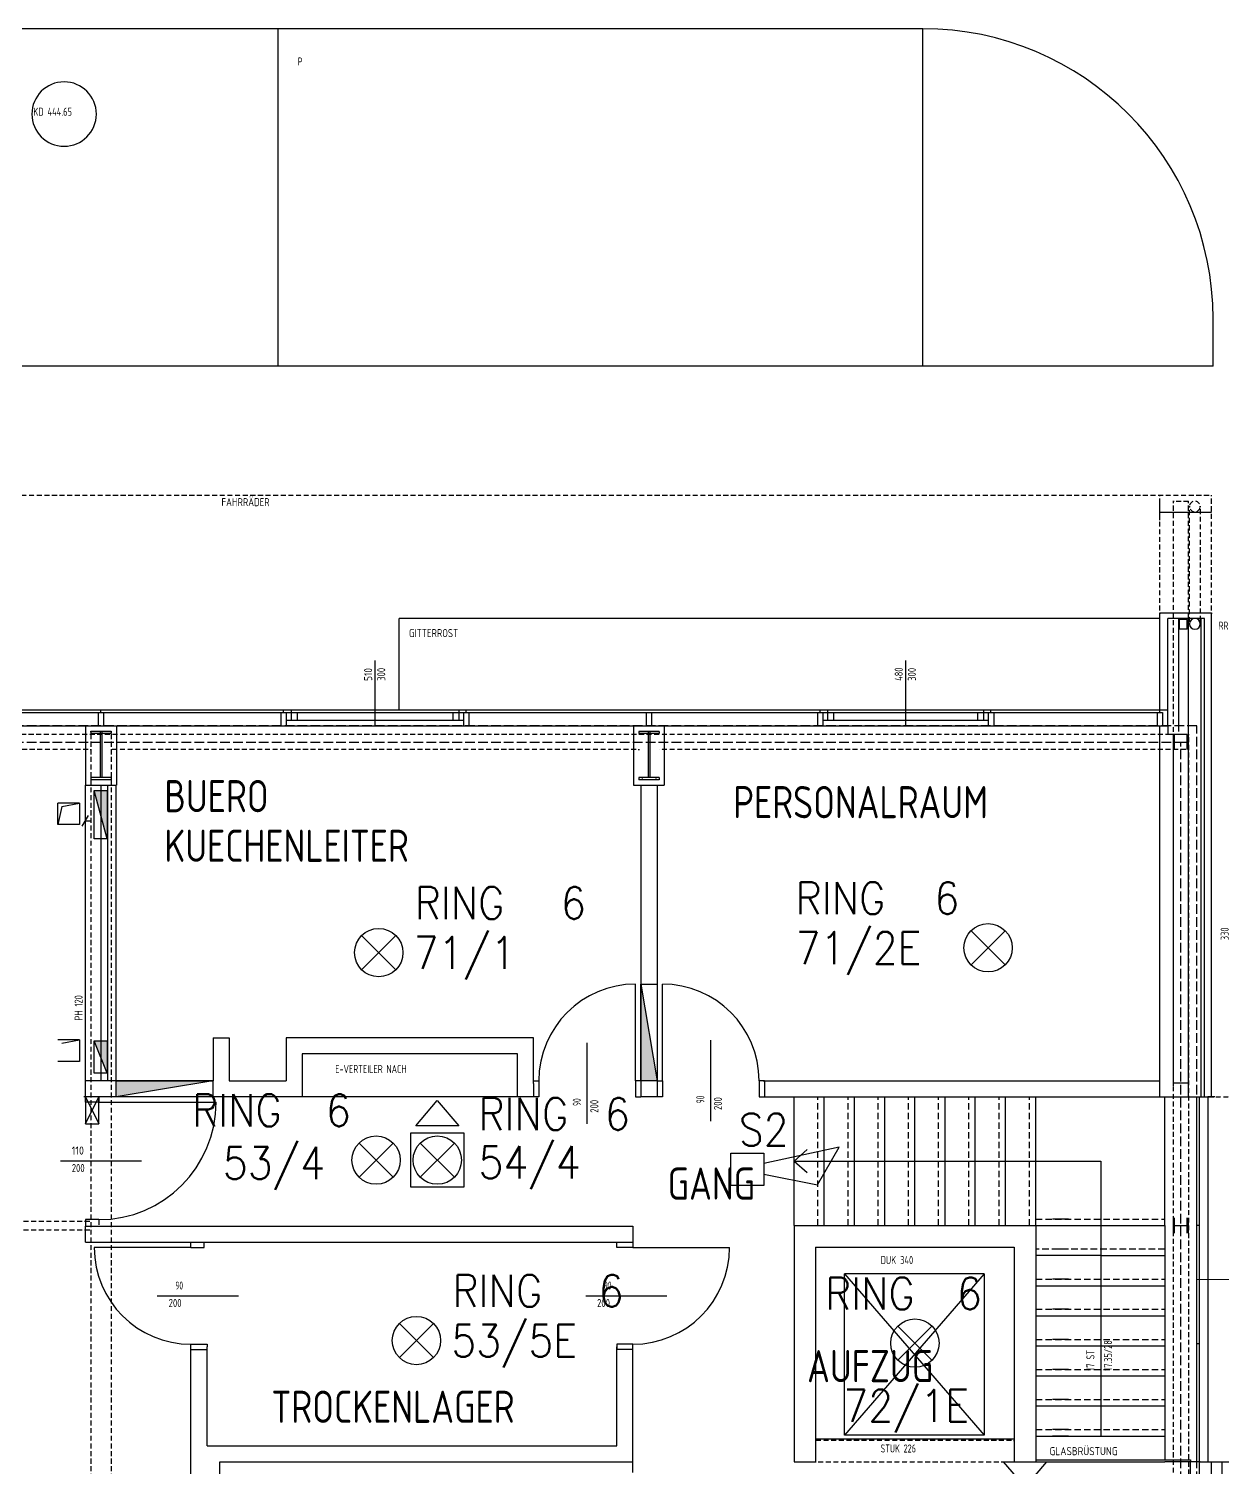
# Model space of a CAD drawing. Extents: x -1029 to 10077, y -1395 to 3524.
# Drawn here: x 2755 to 3866, y 2185 to 3524 of the extents above; entities that cross this region are included whole.
import ezdxf
from ezdxf.enums import TextEntityAlignment as Align

# ---------------------------------------------------------------- set-up
doc = ezdxf.new("R2010")
doc.units = 0
doc.header["$LTSCALE"] = 60
doc.header["$MEASUREMENT"] = 0
for name, pattern in [('X$0$ACHSE', [0.115, 0, -0.04, 0.075, 0]), ('X$0$STRICH_2_1MM', [0.15, 0.1, -0.05]), ('X$0$STRICH_3_1MM_KANTEN', [0.2, 0.15, -0.05])]:
    doc.linetypes.add(name, pattern=pattern)
doc.layers.get('0').update_dxf_attribs({"linetype": 'CONTINUOUS'})
for name, color, linetype in [('SECO-BRAND', 240, 'CONTINUOUS'), ('SECO-BRAND_LOOP', 81, 'CONTINUOUS'), ('X$0$2A_AUSSP1', 7, 'CONTINUOUS')]:
    doc.layers.add(name, color=color, linetype=linetype)
doc.styles.add('ROMANS', font='romans.shx', dxfattribs={"width": 0.9})
doc.styles.add('SMALL', font='ISO.SHX', dxfattribs={"height": 12.5})

# ---------------------------------------------------------------- blocks, each defined once
blk = doc.blocks.new('SecoS-opt')
for p, q in [((0.159, 0.159), (-0.159, -0.159)), ((-0.159, 0.159), (0.159, -0.159))]:
    blk.add_line(p, q)
blk.add_circle((0, 0), 0.225)
at = {"style": 'ROMANS', "width": 0.9, "flags": 1}
for tag, p in [('PRODUKT_1', (-0.344, -0.147)), ('PRODUKT_2', (-0.344, -0.597)), ('TECHNIK', (-0.344, -1.049)), ('SECOPOS', (-0.344, -1.511))]:
    blk.add_attdef(tag, text='', height=0.3, dxfattribs=at).set_placement(p, align=Align.RIGHT)
at = {"color": 81, "style": 'ROMANS', "width": 0.9}
for tag, p in [('MELDERNUMMER', (0.33, -0.131)), ('LINE_1', (0.33, -0.989)), ('LINE_2', (0.33, -1.441)), ('ZUSATZTEXT', (0.33, -1.886))]:
    blk.add_attdef(tag, p, '', height=0.3, dxfattribs=at)
at = {"layer": 'SECO-BRAND_LOOP', "color": 7, "style": 'ROMANS', "width": 0.8, "flags": 8}
blk.add_attdef('RING', (0.33, -0.579), '', height=0.3, dxfattribs=at)
at = {"layer": 'SECO-BRAND_LOOP', "color": 7, "style": 'ROMANS', "width": 0.8}
blk.add_attdef('RINGNUMMER', (1.294, -0.579), '', height=0.3, dxfattribs=at)
blk = doc.blocks.new('SecoS-indikator o mg')
blk.add_lwpolyline([(0.2, 0), (-0.2, 0), (0, 0.234)], close=True)
at = {"color": 81, "style": 'ROMANS', "width": 0.9, "flags": 1}
blk.add_attdef('MELDERNUMMER', (0.219, 0.425), '', height=0.3, dxfattribs=at)
at = {"style": 'ROMANS', "width": 0.9, "flags": 1}
for tag, p in [('PRODUKT_1', (-0.267, -0.029)), ('PRODUKT_2', (-0.267, -0.479)), ('TECHNIK', (-0.267, -0.931)), ('SECOPOS', (-0.267, -1.393))]:
    blk.add_attdef(tag, text='', height=0.3, dxfattribs=at).set_placement(p, align=Align.RIGHT)
at = {"color": 81, "style": 'ROMANS', "width": 0.9}
for tag, p in [('LINE_1', (0.219, -0.023)), ('LINE_2', (0.219, -0.475)), ('ZUSATZTEXT', (0.219, -0.92))]:
    blk.add_attdef(tag, p, '', height=0.3, dxfattribs=at)
at = {"layer": 'SECO-BRAND_LOOP', "color": 7, "style": 'ROMANS', "width": 0.8}
for tag, p, flags in [('RING', (0.219, 0.874), 9), ('RINGNUMMER', (1.183, 0.874), 1)]:
    blk.add_attdef(tag, p, '', height=0.3, dxfattribs=dict(at, flags=flags))
blk = doc.blocks.new('SecoS-opt zwdi')
for p, q in [((0.159, 0.159), (-0.159, -0.159)), ((-0.159, 0.159), (0.159, -0.159))]:
    blk.add_line(p, q)
for points in [[(-0.201, 0.32), (-0.001, 0.555), (0.199, 0.32)], [(0.25, 0.25), (-0.25, 0.25), (-0.25, -0.25), (0.25, -0.25)]]:
    blk.add_lwpolyline(points, close=True)
blk.add_circle((0, 0), 0.225)
at = {"style": 'ROMANS', "width": 0.9, "flags": 1}
for tag, p in [('PRODUKT_1', (-0.344, -0.147)), ('PRODUKT_2', (-0.344, -0.597)), ('TECHNIK', (-0.344, -1.049)), ('SECOPOS', (-0.344, -1.511))]:
    blk.add_attdef(tag, text='', height=0.3, dxfattribs=at).set_placement(p, align=Align.RIGHT)
at = {"color": 81, "style": 'ROMANS', "width": 0.9}
for tag, p in [('MELDERNUMMER', (0.33, -0.131)), ('LINE_1', (0.33, -0.579)), ('LINE_2', (0.33, -1.031)), ('ZUSATZTEXT', (0.33, -1.476))]:
    blk.add_attdef(tag, p, '', height=0.3, dxfattribs=at)
at = {"layer": 'SECO-BRAND_LOOP', "color": 7, "style": 'ROMANS', "width": 0.8, "flags": 8}
blk.add_attdef('RING', (0.33, 0.317), '', height=0.3, dxfattribs=at)
at = {"layer": 'SECO-BRAND_LOOP', "color": 7, "style": 'ROMANS', "width": 0.8}
blk.add_attdef('RINGNUMMER', (1.294, 0.317), '', height=0.3, dxfattribs=at)
blk = doc.blocks.new('SecoS-sirene')
blk.add_lwpolyline([(0.044, 0.307), (0.144, 0.807), (-0.206, 1.007), (-0.056, 0.307)])
blk.add_lwpolyline([(0.15, 0), (-0.15, 0), (-0.15, 0.306), (0.15, 0.306)], close=True)
at = {"style": 'ROMANS', "width": 0.9, "flags": 1}
for tag, p in [('PRODUKT_1', (-0.344, 0.022)), ('PRODUKT_2', (-0.344, -0.428)), ('TECHNIK', (-0.344, -0.88)), ('SECOPOS', (-0.344, -1.342))]:
    blk.add_attdef(tag, text='', height=0.3, dxfattribs=at).set_placement(p, align=Align.RIGHT)
at = {"color": 81, "style": 'ROMANS', "width": 0.9}
for tag, p in [('MELDERNUMMER', (0.33, 0.038)), ('LINE_1', (0.33, -0.41)), ('LINE_2', (0.33, -0.861)), ('ZUSATZTEXT', (0.33, -1.307))]:
    blk.add_attdef(tag, p, '', height=0.3, dxfattribs=at)
at = {"layer": 'SECO-BRAND_LOOP', "color": 7, "style": 'ROMANS', "width": 0.8}
for tag, p, flags in [('RING', (0.33, 0.487), 9), ('RINGNUMMER', (1.294, 0.487), 1)]:
    blk.add_attdef(tag, p, '', height=0.3, dxfattribs=dict(at, flags=flags))

msp = doc.modelspace()

# ---------------------------------------------------------------- hatches: boundary and pattern name
at = {"layer": 'X$0$2A_AUSSP1', "linetype": 'Continuous'}
for points in [[(2816.2, 2814.8), (2828.2, 2814.8), (2828.2, 2769.8)], [(3340, 2544.7), (3325, 2544.7), (3325, 2634.7)], [(2816.2, 2581.8), (2828.2, 2581.8), (2828.2, 2551.8)], [(2836.7, 2529.7), (2836.7, 2544.7), (2926.7, 2544.7)]]:
    msp.add_hatch(color=252, dxfattribs=at).paths.add_polyline_path(points, flags=0)

# ---------------------------------------------------------------- linework, layer by layer
at = {"color": 252, "linetype": 'Continuous'}
for p, q in [((3587.5, 3524), (1261.5, 3524)), ((2987.5, 3210), (2987.5, 3524)), ((3587.5, 3210), (3587.5, 3524)), ((3857.5, 3210), (3857.5, 3254)), ((3857.5, 3210), (947.5, 3210)), ((3808, 3066.5), (3808, 3081.5)), ((3808, 3074), (3856, 3074)), ((3808, 2975), (3100, 2975)), ((3100, 2890), (3100, 2975)), ((3808, 2887.5), (3808, 2980)), ((3856, 2980), (3808, 2980)), ((3815.5, 2875), (3815.5, 2975)), ((3849.5, 2975), (3815.5, 2975)), ((3825.5, 2870), (3825.5, 2975)), ((3826.3, 2965.1), (3826.3, 2974.1)), ((3833.5, 2974.1), (3826.3, 2974.1)), ((3833.5, 2965.1), (3833.5, 2974.1)), ((3834.5, 2529.9), (3834.5, 2975)), ((3846.5, 2529.8), (3846.5, 2975)), ((3849.5, 2529.8), (3849.5, 2975)), ((3856, 2529.8), (3856, 2980)), ((3833.5, 2965.1), (3826.3, 2965.1)), ((3077.5, 2935.8), (3077.5, 2875)), ((3571.2, 2935.8), (3571.2, 2875)), ((3808, 2892.5), (3808, 2895)), ((1834.5, 2887.5), (3810.5, 2887.5)), ((1835.5, 2890), (3815.5, 2890)), ((2820, 2887.5), (2820, 2875)), ((2820, 2887.5), (2825, 2887.5)), ((2822.5, 2887.5), (2822.5, 2890)), ((2825, 2887.5), (2825, 2875)), ((2990, 2887.5), (2990, 2875)), ((2990, 2887.5), (2995, 2887.5)), ((2992.5, 2887.5), (2992.5, 2890)), ((2995, 2887.5), (2995, 2875)), ((2995, 2880.5), (3160, 2880.5)), ((2999.5, 2890), (2999.5, 2880.5)), ((3005, 2887.5), (3005, 2880.5)), ((3150, 2887.5), (3150, 2880.5)), ((3155.5, 2890), (3155.5, 2880.5)), ((3160, 2887.5), (3160, 2875)), ((3160, 2887.5), (3165, 2887.5)), ((3162.5, 2887.5), (3162.5, 2890)), ((3165, 2887.5), (3165, 2875)), ((3330, 2887.5), (3330, 2875)), ((3330, 2887.5), (3335, 2887.5)), ((3335, 2887.5), (3335, 2875)), ((3489.2, 2887.5), (3489.2, 2875)), ((3489.2, 2887.5), (3494.2, 2887.5)), ((3491.7, 2887.5), (3491.7, 2890)), ((3494.2, 2887.5), (3494.2, 2875)), ((3494.2, 2880.5), (3648.3, 2880.5)), ((3498.7, 2890), (3498.7, 2880.5)), ((3504.2, 2887.5), (3504.2, 2880.5)), ((3638.3, 2887.5), (3638.3, 2880.5)), ((3643.8, 2890), (3643.8, 2880.5)), ((3648.3, 2887.5), (3648.3, 2875)), ((3648.3, 2887.5), (3653.3, 2887.5)), ((3650.8, 2887.5), (3650.8, 2890)), ((3653.3, 2887.5), (3653.3, 2875)), ((3805.5, 2887.5), (3805.5, 2875)), ((3805.5, 2887.5), (3805.5, 2875)), ((3805.5, 2887.5), (3810.5, 2887.5)), ((3810.5, 2887.5), (3810.5, 2875)), ((1832.5, 2875), (3815.5, 2875)), ((2808, 2875), (2808, 2820)), ((2832, 2870), (2813, 2870)), ((2813, 2870), (2813, 2868.1)), ((2832, 2868.1), (2813, 2868.1)), ((2820, 2875), (2825, 2875)), ((2821.7, 2870), (2821.7, 2826.9)), ((2823.3, 2870), (2823.3, 2826.9)), ((2832, 2870), (2832, 2868.1)), ((2837, 2875), (2837, 2820)), ((2990, 2875), (2995, 2875)), ((3160, 2875), (3165, 2875)), ((3318, 2875), (3318, 2820)), ((3342, 2870), (3323, 2870)), ((3323, 2870), (3323, 2868.1)), ((3342, 2868.1), (3323, 2868.1)), ((3330, 2875), (3335, 2875)), ((3331.7, 2870), (3331.7, 2826.9)), ((3333.3, 2870), (3333.3, 2826.9)), ((3342, 2870), (3342, 2868.1)), ((3346.7, 2875), (3346.7, 2820)), ((3489.2, 2875), (3494.2, 2875)), ((3648.3, 2875), (3653.3, 2875)), ((3805.5, 2875), (3810.5, 2875)), ((3808, 2529.7), (3808, 2875)), ((3815.5, 2875), (3815.5, 2867)), ((3833.5, 2867), (3815.5, 2867)), ((3820.5, 2539.9), (3820.5, 2867)), ((3820.5, 2853), (3820.5, 2867)), ((3821.5, 2853), (3821.5, 2867)), ((3833.5, 2853), (3833.5, 2867)), ((3834.5, 2853), (3834.5, 2867)), ((3820.5, 2860), (3834.5, 2860)), ((2813, 2826.9), (2813, 2825)), ((2832, 2826.9), (2813, 2826.9)), ((2832, 2826.9), (2832, 2825)), ((3323, 2826.9), (3323, 2825)), ((3342, 2826.9), (3323, 2826.9)), ((3326.2, 2826), (3326.2, 2825)), ((3338.8, 2826), (3338.8, 2825)), ((3342, 2826.9), (3342, 2825)), ((2808, 2529.7), (2808, 2820)), ((2808, 2820), (2836.7, 2820)), ((2832, 2825), (2813, 2825)), ((2828.2, 2769.8), (2816.2, 2814.8)), ((2816.2, 2769.8), (2816.2, 2814.8)), ((2816.2, 2814.8), (2828.2, 2814.8)), ((2816.2, 2814.8), (2828.2, 2814.8)), ((2822.5, 2820), (2822.5, 2544.7)), ((2828.2, 2814.8), (2828.2, 2769.8)), ((2828.2, 2814.8), (2828.2, 2769.8)), ((2828.8, 2544.7), (2828.8, 2820)), ((2836.7, 2544.7), (2836.7, 2820)), ((3318, 2820), (3346.7, 2820)), ((3342, 2825), (3323, 2825)), ((3325, 2820), (3325, 2529.7)), ((3340, 2820), (3340, 2542.2)), ((2782.5, 2783.2), (2782.5, 2803.2)), ((2782.5, 2783.2), (2782.5, 2803.2)), ((2802.5, 2803.2), (2782.5, 2803.2)), ((2786.1, 2800.2), (2782.5, 2783.2)), ((2786.1, 2800.2), (2802.5, 2803.2)), ((2802.5, 2803.2), (2802.5, 2783.2)), ((2805.1, 2781.8), (2810.9, 2791.8)), ((2808, 2779.3), (2808, 2794.3)), ((2808, 2786.8), (2812.9, 2786.8)), ((2802.5, 2783.2), (2782.5, 2783.2)), ((2828.2, 2769.8), (2816.2, 2769.8)), ((3320, 2544.7), (3320, 2634.7)), ((3325, 2544.7), (3325, 2634.7)), ((3325, 2634.7), (3340, 2544.7)), ((3325, 2544.7), (3325, 2634.7)), ((3325, 2634.7), (3340, 2634.7)), ((3340, 2634.7), (3340, 2544.7)), ((3345, 2544.7), (3345, 2634.7)), ((2926.8, 2584.7), (2926.8, 2544.7)), ((2926.8, 2584.7), (2941.8, 2584.7)), ((2941.8, 2584.7), (2941.8, 2544.7)), ((3225, 2584.7), (2994.8, 2584.7)), ((2994.8, 2584.7), (2994.8, 2544.7)), ((3225, 2542.2), (3225, 2584.7)), ((2802.5, 2582.8), (2782.5, 2582.8)), ((2786.1, 2579.8), (2802.5, 2582.8)), ((2802.5, 2582.8), (2802.5, 2562.8)), ((2816.2, 2581.8), (2828.2, 2581.8)), ((2828.2, 2551.8), (2816.2, 2581.8)), ((2816.2, 2551.8), (2816.2, 2581.8)), ((2816.2, 2581.8), (2828.2, 2581.8)), ((2828.2, 2581.8), (2828.2, 2551.8)), ((2828.2, 2581.8), (2828.2, 2551.8)), ((3275, 2504.5), (3275, 2579.9)), ((3390, 2507), (3390, 2582.4)), ((2802.5, 2562.8), (2782.5, 2562.8)), ((3210, 2569.7), (3009.8, 2569.7)), ((3009.8, 2569.7), (3009.8, 2529.7)), ((3210, 2529.7), (3210, 2569.7)), ((2926.7, 2544.7), (2808, 2544.7)), ((2828.2, 2551.8), (2816.2, 2551.8)), ((2836.7, 2544.7), (2926.7, 2544.7)), ((2926.7, 2544.7), (2836.7, 2529.7)), ((2836.7, 2544.7), (2926.7, 2544.7)), ((2836.7, 2529.7), (2836.7, 2544.7)), ((2836.7, 2529.7), (2836.7, 2544.7)), ((2926.7, 2544.7), (2926.7, 2529.7)), ((2941.8, 2544.7), (2994.8, 2544.7)), ((3225, 2544.7), (3230, 2544.7)), ((3230, 2544.7), (3230, 2529.7)), ((3320, 2544.7), (3320, 2529.7)), ((3325, 2544.7), (3320, 2544.7)), ((3340, 2544.7), (3325, 2544.7)), ((3340, 2544.7), (3325, 2544.7)), ((3340, 2544.7), (3340, 2529.7)), ((3340, 2544.7), (3345, 2544.7)), ((3345, 2544.7), (3345, 2529.7)), ((3435, 2544.7), (3435, 2529.7)), ((3440, 2544.7), (3435, 2544.7)), ((3438.8, 2544.7), (3808, 2544.7)), ((3440, 2544.7), (3440, 2529.7)), ((3225, 2542.2), (3225, 2529.7)), ((3834.5, 2542.4), (3820.5, 2542.4)), ((3225, 2529.7), (2806.7, 2529.7)), ((2820.5, 2529.7), (2808, 2529.7)), ((2808, 2529.7), (2820.5, 2504.7)), ((2808, 2504.7), (2820.5, 2529.7)), ((2808, 2524.7), (2808, 2529.7)), ((2808, 2529.7), (2808, 2504.7)), ((2820.5, 2524.7), (2808, 2524.7)), ((2820.5, 2529.7), (2820.5, 2524.7)), ((2820.5, 2504.7), (2820.5, 2529.7)), ((2820.5, 2524.7), (2929.7, 2524.7)), ((2926.7, 2529.7), (2836.7, 2529.7)), ((3230, 2529.7), (3225, 2529.7)), ((3320, 2529.7), (3325, 2529.7)), ((3340, 2529.7), (3325, 2529.7)), ((3345, 2529.7), (3340, 2529.7)), ((3435, 2529.7), (3440, 2529.7)), ((3438.8, 2529.7), (3827.5, 2529.7)), ((3467.5, 2410), (3467.5, 2530)), ((3495, 2529.7), (3500, 2529.7)), ((3495.6, 2410), (3495.6, 2530)), ((3523.8, 2410), (3523.8, 2530)), ((3551.9, 2410), (3551.9, 2530)), ((3580, 2410), (3580, 2530)), ((3608.1, 2410), (3608.1, 2530)), ((3636.2, 2410), (3636.2, 2530)), ((3664.4, 2410), (3664.4, 2530)), ((3692.5, 2410), (3692.5, 2530)), ((3812.5, 2410), (3812.5, 2529.7)), ((3827.5, 2529.8), (3857.5, 2529.8)), ((3842.5, 2190), (3842.5, 2529.8)), ((3844.5, 2529.9), (3844.5, 1973)), ((3852.5, 2529.9), (3852.5, 2190)), ((3859, 2529.8), (3852.5, 2529.8)), ((2808, 2504.7), (2820.5, 2504.7)), ((3467.5, 2470), (3479.8, 2480.8)), ((2784.8, 2470.1), (2860.2, 2470.1)), ((3467.5, 2470), (3753, 2470)), ((3467.5, 2470), (3479.8, 2459.2)), ((3753, 2470), (3753, 2214)), ((3467.5, 2417), (3467.5, 2432)), ((3495.6, 2417), (3495.6, 2432)), ((3523.8, 2417), (3523.8, 2432)), ((3551.9, 2417), (3551.9, 2432)), ((3580, 2417), (3580, 2432)), ((3608.1, 2417), (3608.1, 2432)), ((3636.2, 2417), (3636.2, 2432)), ((3664.4, 2417), (3664.4, 2432)), ((3692.5, 2417), (3692.5, 2432)), ((2820.5, 2415.5), (2808, 2415.5)), ((2808, 2415.5), (2808, 2409.5)), ((2820.5, 2415.5), (2820.5, 2410.5)), ((3467.5, 2410), (3467.5, 2415)), ((3722.9, 2416), (3707.9, 2416)), ((3820.5, 2403), (3820.5, 2417)), ((3821.5, 2403), (3821.5, 2417)), ((3833.5, 2403), (3833.5, 2417)), ((3834.5, 2403), (3834.5, 2417)), ((2808, 2409.5), (3317.5, 2409.5)), ((2808, 2394.5), (2808, 2409.5)), ((3317.5, 2409.5), (3317.5, 2389.5)), ((3467.5, 2410), (3692.5, 2410)), ((3467.5, 2410), (3467.5, 2190)), ((3692.5, 2410), (3812.5, 2410)), ((3692.5, 2410), (3692.5, 2190)), ((3812.5, 2410), (3812.5, 2192)), ((3820.5, 2410), (3834.5, 2410)), ((3844.5, 2410), (3842.5, 2410)), ((2808, 2394.5), (2828.8, 2394.5)), ((2906.2, 2389.5), (2816.2, 2389.5)), ((2828.8, 2394.5), (3317.5, 2394.5)), ((2906.2, 2389.5), (2906.2, 2394.5)), ((2906.2, 2389.5), (2918.7, 2389.5)), ((2918.7, 2389.5), (2918.7, 2394.5)), ((3302.5, 2389.5), (3302.5, 2394.5)), ((3317.5, 2389.5), (3302.5, 2389.5)), ((3317.5, 2389.5), (3407.5, 2389.5)), ((3487.5, 2390), (3487.5, 2190)), ((3487.5, 2390), (3672.5, 2390)), ((3672.5, 2390), (3672.5, 2210)), ((3722.9, 2388), (3707.9, 2388)), ((3753, 2382), (3692.5, 2382)), ((3753, 2382), (3812.5, 2382)), ((3514.6, 2214.9), (3514.6, 2364.9)), ((3514.6, 2364.9), (3644.6, 2214.9)), ((3644.6, 2364.9), (3514.6, 2214.9)), ((3644.6, 2364.9), (3514.6, 2364.9)), ((3644.6, 2364.9), (3644.6, 2214.9)), ((3722.9, 2360), (3707.9, 2360)), ((3842.5, 2359.8), (3892.7, 2360)), ((2874.9, 2344.5), (2950.4, 2344.5)), ((3273.7, 2344.5), (3349.1, 2344.5)), ((3692.5, 2354), (3812.5, 2354)), ((3722.9, 2332), (3707.9, 2332)), ((3692.5, 2326), (3812.5, 2326)), ((3722.9, 2304), (3707.9, 2304)), ((2906.2, 1950), (2906.2, 2299.5)), ((2906.2, 2299.5), (2921.2, 2299.5)), ((2906.2, 2294.5), (2921.2, 2294.5)), ((2921.2, 2299.5), (2921.2, 2297)), ((2921.2, 2205), (2921.2, 2297)), ((3317.5, 2299.5), (3302.5, 2299.5)), ((3302.5, 2299.5), (3302.5, 2294.5)), ((3302.5, 2205), (3302.5, 2297)), ((3317.5, 2294.5), (3302.5, 2294.5)), ((3317.5, 2190), (3317.5, 2299.5)), ((3692.5, 2298), (3812.5, 2298)), ((3844.5, 2300), (3842.5, 2300)), ((3692.5, 2270), (3812.5, 2270)), ((3722.9, 2276), (3707.9, 2276)), ((3692.5, 2242), (3812.5, 2242)), ((3722.9, 2248), (3707.9, 2248)), ((3672.5, 2211), (3487.5, 2211)), ((3644.6, 2214.9), (3514.6, 2214.9)), ((3672.5, 2211), (3672.5, 2190)), ((3692.5, 2214), (3812.5, 2214)), ((3722.9, 2220), (3707.9, 2220)), ((3722.9, 2214), (3707.9, 2214)), ((2921.2, 2205), (3302.5, 2205)), ((2933.2, 1950), (2933.2, 2190)), ((2933.2, 2190), (3317.5, 2190)), ((3317.5, 2180), (3317.5, 2190)), ((3467.5, 2190), (3487.5, 2190)), ((3672.5, 2190), (3692.5, 2190)), ((3692.5, 2192), (3836.5, 2192)), ((3692.5, 2190), (3812.5, 2190)), ((3845.5, 2190), (3812.5, 2190)), ((3836.5, 2192), (3836.5, 2190)), ((3836.5, 2059.8), (3836.5, 2190)), ((3845.5, 2190), (5045, 2190)), ((3856, 1973), (3856, 2190)), ((3866, 1973), (3866, 2190))]:
    msp.add_line(p, q, dxfattribs=at)
at = {"color": 252, "linetype": 'X$0$ACHSE'}
for p, q in [((1787.5, 3090), (3856, 3090)), ((3808, 2980), (3808, 3090)), ((3820.5, 2867), (3820.5, 3084.3)), ((3820.5, 3084.3), (3834.5, 3084.3)), ((3834.5, 2867), (3834.5, 3084.3)), ((3856, 2980), (3856, 3090)), ((3835.5, 2969.4), (3835.5, 3079.3)), ((3845.5, 3079.3), (3845.5, 2969.4)), ((3834.5, 2867), (1810.5, 2867)), ((2813, 2870), (2813, 1503.1)), ((2832, 2870), (2832, 1503.1)), ((3820.5, 1503), (3820.5, 2867)), ((3834.5, 2867), (3834.5, 1503)), ((2813, 2853), (2322, 2853)), ((2823.3, 2853), (2821.7, 2853)), ((3323, 2853), (2832, 2853)), ((3333.3, 2853), (3331.7, 2853)), ((3834.5, 2853), (3342, 2853)), ((3857.5, 2529.8), (3997, 2529.8)), ((2322, 2414), (2813, 2414)), ((2322, 2406), (2813, 2406)), ((3672.5, 2210), (3487.5, 2210)), ((3487.5, 2190), (3672.7, 2190))]:
    msp.add_line(p, q, dxfattribs=at)
at = {"color": 252, "linetype": 'X$0$STRICH_3_1MM_KANTEN'}
for p, q in [((3842.5, 2875), (1802.5, 2875)), ((3842.5, 1500), (3842.5, 2875)), ((1817.5, 2860), (3827.5, 2860)), ((3827.5, 1500), (3827.5, 2860))]:
    msp.add_line(p, q, dxfattribs=at)
at = {"color": 252, "linetype": 'X$0$STRICH_2_1MM'}
for p, q in [((3489.6, 2410), (3489.6, 2530)), ((3517.8, 2410), (3517.8, 2530)), ((3545.9, 2410), (3545.9, 2530)), ((3574, 2410), (3574, 2530)), ((3602.1, 2410), (3602.1, 2530)), ((3630.2, 2410), (3630.2, 2530)), ((3658.4, 2410), (3658.4, 2530)), ((3686.5, 2410), (3686.5, 2530)), ((3692.5, 2416), (3812.5, 2416)), ((3812.5, 2388), (3692.5, 2388)), ((3692.5, 2360), (3812.5, 2360)), ((3692.5, 2332), (3812.5, 2332)), ((3692.5, 2304), (3812.5, 2304)), ((3692.5, 2276), (3812.5, 2276)), ((3692.5, 2248), (3812.5, 2248)), ((3692.5, 2220), (3812.5, 2220))]:
    msp.add_line(p, q, dxfattribs=at)
at = {"color": 252, "linetype": 'Continuous'}
for centre, radius, start, end in [((3587.5, 3254), 270, 0, 90), ((2788.2, 3444.6), 30, 0, 180), ((2788.2, 3444.6), 30, 180, 0), ((3840.6, 2970), 5, 0, 180), ((3840.6, 2970), 5, 180, 0), ((3320, 2544.7), 90, 90, 180), ((3345, 2544.7), 90, 0, 90), ((2820.5, 2524.7), 109.2, 270, 0), ((2906.2, 2389.5), 90, 180, 270), ((3317.5, 2389.5), 90, 270, 0)]:
    msp.add_arc(centre, radius, start, end, dxfattribs=at)
at = {"color": 252, "linetype": 'X$0$ACHSE'}
for start, end in [(0, 180), (180, 0)]:
    msp.add_arc((3840.5, 3079.3), 5, start, end, dxfattribs=at)

# ---------------------------------------------------------------- block references
at = {"layer": 'SECO-BRAND'}
ref = msp.add_blockref('SecoS-opt', (3081, 2664, 280), dxfattribs=dict(at, xscale=100, yscale=100, zscale=100))
ref.add_attrib('MELDERNUMMER', '71/1', (3113.5, 2648.9, -27720), dxfattribs={"layer": '0', "color": 81, "height": 30, "style": 'ROMANS', "width": 0.9})
ref.add_attrib('RINGNUMMER', '6', (3250.6, 2695.2, -27720), dxfattribs={"layer": 'SECO-BRAND_LOOP', "color": 7, "height": 30, "style": 'ROMANS', "width": 0.9})
ref.add_attrib('RING', 'RING', (3114.6, 2695.2, -27720), dxfattribs={"layer": 'SECO-BRAND_LOOP', "color": 7, "height": 30, "style": 'ROMANS', "width": 0.9, "flags": 8})
ref = msp.add_blockref('SecoS-opt', (3648.1, 2668.5, 280), dxfattribs=dict(at, xscale=100, yscale=100, zscale=100))
ref.add_attrib('MELDERNUMMER', '71/2E', (3469, 2653.4, -27720), dxfattribs={"layer": '0', "color": 81, "height": 30, "style": 'ROMANS', "width": 0.9})
ref.add_attrib('RINGNUMMER', '6', (3598.1, 2699.7, -27720), dxfattribs={"layer": 'SECO-BRAND_LOOP', "color": 7, "height": 30, "style": 'ROMANS', "width": 0.9})
ref.add_attrib('RING', 'RING', (3469, 2699.7, -27720), dxfattribs={"layer": 'SECO-BRAND_LOOP', "color": 7, "height": 30, "style": 'ROMANS', "width": 0.9, "flags": 8})
ref = msp.add_blockref('SecoS-opt', (3078.6, 2470.9, 280), dxfattribs=dict(at, xscale=100, yscale=100, zscale=100))
ref.add_attrib('MELDERNUMMER', '53/4', (2936, 2453.2, -27720), dxfattribs={"layer": '0', "color": 81, "height": 30, "style": 'ROMANS', "width": 0.9})
ref.add_attrib('RINGNUMMER', '6', (3031.9, 2502.2, -27720), dxfattribs={"layer": 'SECO-BRAND_LOOP', "color": 7, "height": 30, "style": 'ROMANS', "width": 0.9})
ref.add_attrib('RING', 'RING', (2907.4, 2502.2, -27720), dxfattribs={"layer": 'SECO-BRAND_LOOP', "color": 7, "height": 30, "style": 'ROMANS', "width": 0.9, "flags": 8})
ref = msp.add_blockref('SecoS-opt zwdi', (3135.5, 2470.9, 280), dxfattribs=dict(at, xscale=100, yscale=100, zscale=100))
ref.add_attrib('MELDERNUMMER', '54/4', (3173.9, 2453.9, -27720), dxfattribs={"layer": '0', "color": 81, "height": 30, "style": 'ROMANS', "width": 0.9})
ref.add_attrib('RINGNUMMER', '6', (3291.5, 2498.8, -27720), dxfattribs={"layer": 'SECO-BRAND_LOOP', "color": 7, "height": 30, "style": 'ROMANS', "width": 0.9})
ref.add_attrib('RING', 'RING', (3173.9, 2498.8, -27720), dxfattribs={"layer": 'SECO-BRAND_LOOP', "color": 7, "height": 30, "style": 'ROMANS', "width": 0.9, "flags": 8})
ref = msp.add_blockref('SecoS-sirene', (3408.7, 2462.2), dxfattribs=dict(at, xscale=100, yscale=100, zscale=100, rotation=270))
ref.add_attrib('MELDERNUMMER', 'S2', (3416.1, 2484.2), dxfattribs={"layer": '0', "color": 81, "height": 30, "style": 'ROMANS', "width": 0.9})
ref = msp.add_blockref('SecoS-opt', (3116.1, 2302.9), dxfattribs=dict(at, xscale=100, yscale=100, zscale=100))
ref.add_attrib('MELDERNUMMER', '53/5E', (3148.6, 2287.8), dxfattribs={"layer": '0', "color": 81, "height": 30, "style": 'ROMANS', "width": 0.9})
ref.add_attrib('RINGNUMMER', '6', (3285.7, 2334.2), dxfattribs={"layer": 'SECO-BRAND_LOOP', "color": 7, "height": 30, "style": 'ROMANS', "width": 0.9})
ref.add_attrib('RING', 'RING', (3149.7, 2334.2), dxfattribs={"layer": 'SECO-BRAND_LOOP', "color": 7, "height": 30, "style": 'ROMANS', "width": 0.9, "flags": 8})
ref = msp.add_blockref('SecoS-opt', (3580, 2300.5, 280), dxfattribs=dict(at, xscale=100, yscale=100, zscale=100))
ref.add_attrib('MELDERNUMMER', '72/1E', (3513.4, 2227.3, -27720), dxfattribs={"layer": '0', "color": 81, "height": 30, "style": 'ROMANS', "width": 0.9})
ref.add_attrib('RINGNUMMER', '6', (3619.1, 2331.7, -27720), dxfattribs={"layer": 'SECO-BRAND_LOOP', "color": 7, "height": 30, "style": 'ROMANS', "width": 0.9})
ref.add_attrib('RING', 'RING', (3496.4, 2331.7, -27720), dxfattribs={"layer": 'SECO-BRAND_LOOP', "color": 7, "height": 30, "style": 'ROMANS', "width": 0.9, "flags": 8})
at = {"layer": 'SECO-BRAND', "xscale": 100, "yscale": 100, "zscale": 100, "rotation": 180}
msp.add_blockref('SecoS-indikator o mg', (3682.5, 2190), dxfattribs=at)

# ---------------------------------------------------------------- texts
at = {"color": 252, "style": 'SMALL'}
for s, height, width, p in [('P ', 7.5, 0.642857, (3005.6, 3497.3)), ('KD 444.65', 7.5, 0.781714, (2759.5, 3450.5)), (' FAHRRÄDER', 7.5, 0.894286, (2930.8, 3087.1)), ('GITTERROST', 7.5, 0.898522, (3109.2, 2965.2)), ('RR  100', 7.5, 0.798496, (3862.6, 2972.1)), ('BUERO', 30, 0.874286, (2881.5, 2824.7)), ('PERSONALRAUM', 30, 0.874286, (3410.9, 2819.1)), ('KUECHENLEITER', 30, 0.874286, (2881.5, 2778.5)), ('E-VERTEILER NACH', 7.5, 0.826786, (3040.5, 2559.4)), ('200', 7.5, 0.867857, (2795.3, 2467.2)), ('GANG', 30, 0.874286, (3349.9, 2464)), ('DUK 340', 7.5, 0.819512, (3548.1, 2381.6)), ('  90', 7.5, 0.596273, (2885.5, 2357.9)), ('  90', 7.5, 0.596273, (3284.2, 2357.9)), ('200', 7.5, 0.867857, (2885.5, 2341.6)), ('200', 7.5, 0.867857, (3284.2, 2341.6)), ('AUFZUG', 30, 0.874286, (3479.7, 2294.1)), ('TROCKENLAGER', 30, 0.874286, (2981.1, 2256.3)), ('STUK 226', 7.5, 0.789286, (3548.1, 2206.2)), ('GLASBRÜSTUNG', 7.5, 0.945238, (3705.3, 2203.7))]:
    msp.add_text(s, height=height, dxfattribs=dict(at, width=width)).set_placement(p, align=Align.TOP_LEFT)
for s, width, p in [('510', 0.925715, (3067.4, 2917)), ('300', 0.867857, (3079.6, 2917)), ('480', 0.816807, (3561.2, 2917)), ('300', 0.867857, (3573.4, 2917)), ('PH 120', 0.836364, (2797.9, 2600.8)), ('  90', 0.596273, (3261.6, 2515)), ('200', 0.867857, (3277.9, 2515)), ('  90', 0.596273, (3376.6, 2517.5)), ('200', 0.867857, (3392.9, 2517.5)), ('17 ST', 0.777551, (3739.6, 2274.8)), ('17.35/28', 0.767347, (3755.9, 2274.8))]:
    msp.add_text(s, height=7.5, rotation=90, dxfattribs=dict(at, width=width)).set_placement(p, align=Align.TOP_LEFT)
at = {"color": 252, "style": 'SMALL', "width": 0.816807}
msp.add_text('330', height=7.5, rotation=90, dxfattribs=at).set_placement((3872, 2675.6))
at = {"color": 252, "style": 'SMALL'}
msp.add_text('110', height=7.5, dxfattribs=at).set_placement((2795.3, 2483.5), align=Align.TOP_LEFT)

doc.saveas('drawing.dxf')
